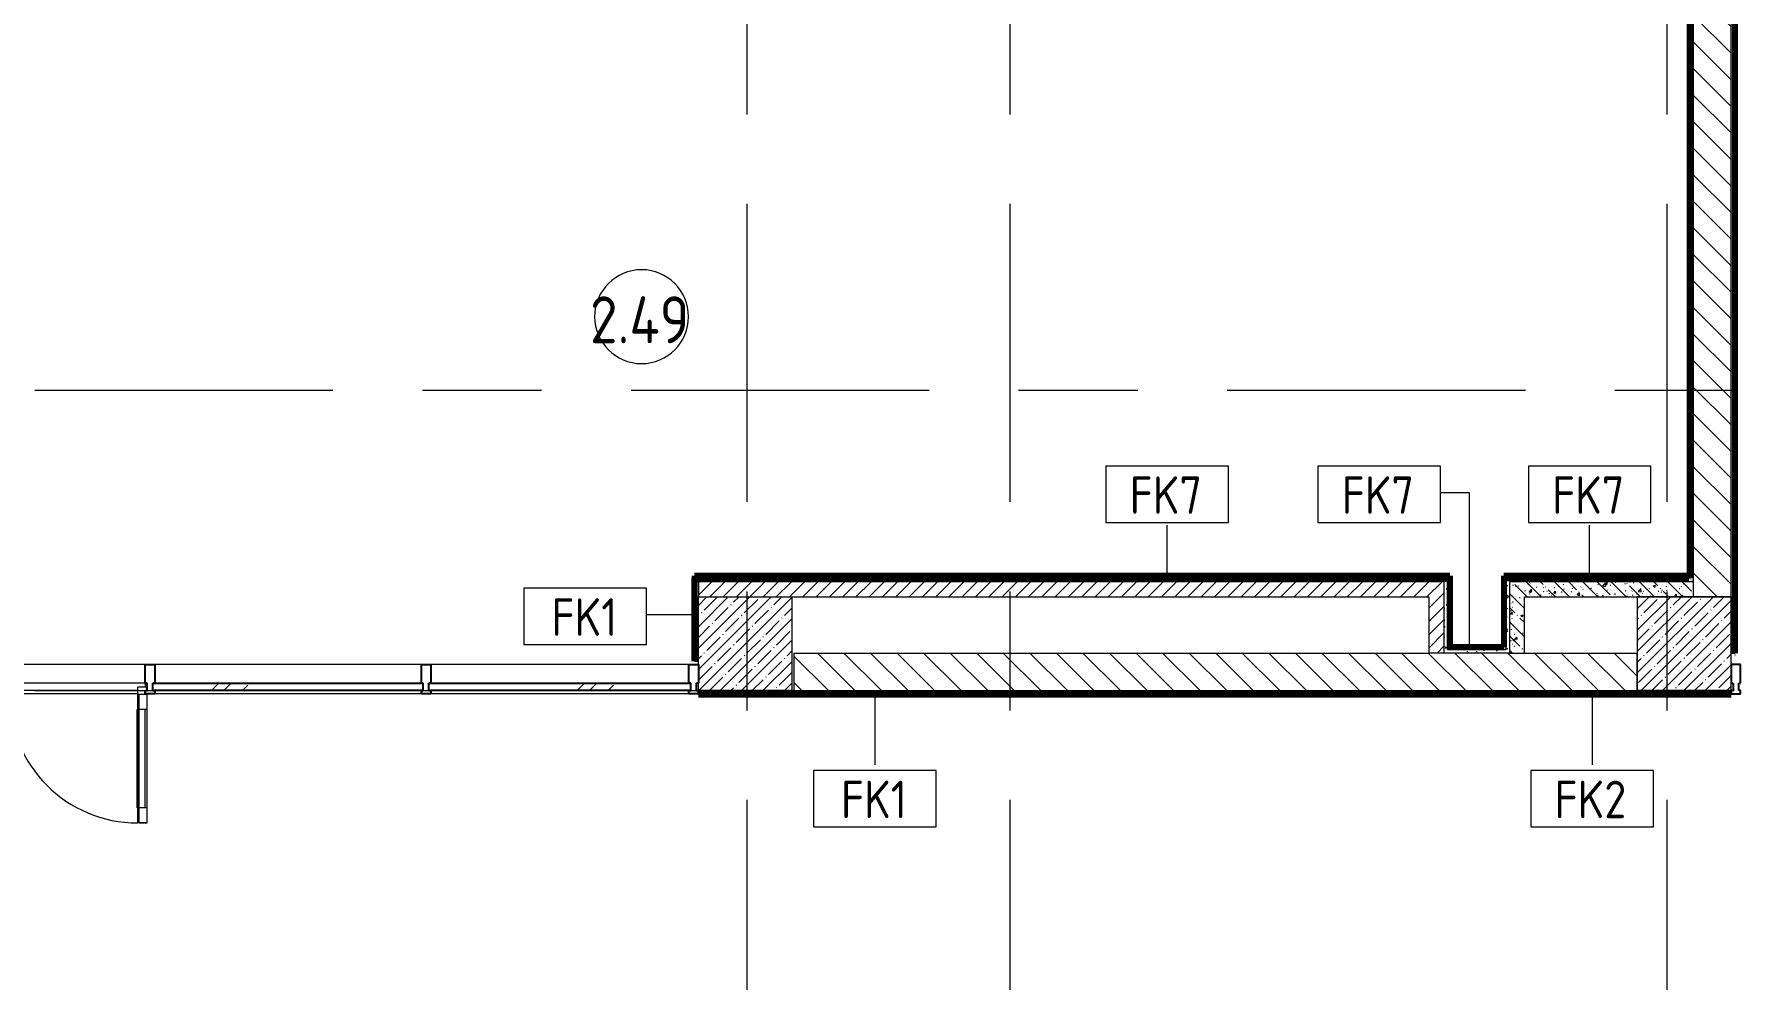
# Model space of a CAD drawing. Header units: millimetres. Extents: x 81731 to 272849, y -8553 to 29000.
# Drawn here: x 102012 to 111070, y 11859 to 16898 of the extents above; entities that cross this region are included whole.
import ezdxf

# ---------------------------------------------------------------- set-up
doc = ezdxf.new("R2010")
doc.units = ezdxf.units.MM
doc.linetypes.add('Осевая', pattern=[3175, 635, -476.25, 1587.5, -476.25])
for name, color, linetype, lineweight in [('A-AREA-IDEN', 7, 'Continuous', 9), ('A-DETL-GENF', 7, 'Continuous', 9), ('A-DOOR', 7, 'Continuous', 9), ('A-DOOR-1', 7, 'Continuous', 13), ('A-GLAZ-CURT', 7, 'Continuous', 9), ('A-GLAZ-CURT-1', 7, 'Continuous', 25), ('A-GLAZ-CWMG', 7, 'Continuous', 9), ('A-GLAZ-CWMG-1', 7, 'Continuous', 25), ('A-WALL', 7, 'Continuous', 9), ('A-WALL-IDEN', 7, 'Continuous', 9), ('I-WALL', 7, 'Continuous', 9), ('S-COLS', 7, 'Continuous', 9), ('Оси-2', 7, 'Осевая', 9)]:
    doc.layers.add(name, color=color, linetype=linetype, lineweight=lineweight)
for name, color, linetype, lineweight, true_color in [('A-WALL-5', 7, 'Continuous', 9, 0xff8000), ('I-WALL-1', 7, 'Continuous', 9, 0xff8000), ('I-WALL-14', 7, 'Continuous', 80, 0xff8000), ('I-WALL-4', 7, 'Continuous', 9, 0xc0c0c0), ('I-WALL-7', 7, 'Continuous', 80, 0xff80c0), ('I-WALL-8', 7, 'Continuous', 80, 0x008000)]:
    doc.layers.add(name, color=color, linetype=linetype, lineweight=lineweight, true_color=true_color)
doc.styles.add('GOST Common', font='GOST_Common.ttf', dxfattribs={"width": 0.9, "height": 250})
doc.styles.add('GOST Common_1', font='GOST_Common.ttf', dxfattribs={"width": 0.9, "height": 200})
pattern_1 = [(135, (0, 0), (-70.71068, -70.71068), [])]
pattern_2 = [(45, (0, 0), (-57.024626, 57.024626), []), (45, (57.025, 0), (-57.024626, 57.024626), [100.806, -20.161, 3.353, -16.808])]
pattern_3 = [(135, (0, 0), (-75.43415, -75.43415), [106.68, -17.78, 3.556, -17.78]), (135, (0, 75.39), (-75.43415, -75.43415), []), (50, (0, 0), (127.52922, -11.15758), [13.335, -146.685]), (355, (0, 0), (-24.66966, 133.74002), [10.668, -117.348]), (100.451, (10.63, -0.93), (102.85973, 122.58178), [11.333, -124.663]), (46.184, (0, 35.56), (189.75516, -29.43036), [20.002, -220.027]), (96.636, (15.81, 33.1), (166.1822, 173.1996), [17, -186.995]), (351.184, (0, 35.56), (166.18393, 173.19757), [16.002, -176.022]), (21, (17.78, 26.67), (106.130265, -71.58603), [13.335, -146.685]), (326, (17.78, 26.67), (43.26188, 128.93175), [10.668, -117.348]), (71.451, (26.62, 20.7), (149.39198, 57.34505), [11.333, -124.663]), (37.5, (0, 0), (2.162228, 59.188357), [3.353, -112.573, 3.353, -115.773, -117.793]), (37.5, (0, 0), (2.162228, 59.188357), [-235.052, 3.353, -114.44]), (7.5, (0, 0), (46.773857, 70.126152), [3.353, -64.567, 3.353, -109.906, -44.894]), (7.5, (0, 0), (46.773857, 70.126152), [-181.178, 3.353, -41.542]), (327.5, (-39.65, 0), (94.913671, -4.010093), [3.353, -41.097, 3.353, -135.331, -184.023]), (327.5, (-39.65, 0), (94.913671, -4.010093), [-183.134, 3.353, -180.67]), (317.5, (-57.43, 0), (103.69057, 17.79882), [3.353, -54.432, 3.353, -88.748, -130.683]), (317.5, (-57.43, 0), (103.69057, 17.79882), [-149.885, 3.353, -127.33])]
pattern_4 = [(0, (0, 0), (121.92, 30.48), [10.058, -81.382, 10.058, -81.382, -487.68]), (0, (0, 0), (121.92, 30.48), [-182.88, 10.058, -172.822, 10.058, -81.382, -213.36]), (0, (0, 0), (121.92, 30.48), [-457.2, 10.058, -50.902, 10.058, -142.342]), (120, (45.72, 15.24), (-87.356454, 90.345817), [10.058, -81.382, 10.058, -81.382, -487.68]), (120, (45.72, 15.24), (-87.356454, 90.345817), [-182.88, 10.058, -172.822, 10.058, -81.382, -213.36]), (120, (45.72, 15.24), (-87.356454, 90.345817), [-457.2, 10.058, -50.902, 10.058, -142.342]), (240, (60.96, 76.2), (-34.563546, -120.825817), [10.058, -81.382, 10.058, -81.382, -487.68]), (240, (60.96, 76.2), (-34.563546, -120.825817), [-182.88, 10.058, -172.822, 10.058, -81.382, -213.36]), (240, (60.96, 76.2), (-34.563546, -120.825817), [-457.2, 10.058, -50.902, 10.058, -142.342])]
pattern_5 = [(45, (0, 0), (-35.35534, 35.35534), [])]

# ---------------------------------------------------------------- blocks, each defined once
blk = doc.blocks.new('Прямоугольный импост - Импост структурный с накладкой - 160мм Темный-30756008-План отделки стен 2 этажа в осях 23-33')
at = {"layer": 'A-GLAZ-CWMG-1'}
for p, q in [((0, 17), (-50, 17)), ((-50, 17), (-50, 0)), ((-50, 0), (-40, 0)), ((-40, 0), (-40, -40)), ((-10, 0), (0, 0)), ((-10, 0), (-10, -40)), ((0, 0), (0, 17)), ((-40, -40), (-50, -40)), ((-50, -40), (-50, -140)), ((0, -40), (-10, -40)), ((0, -140), (0, -40)), ((-50, -140), (0, -140))]:
    blk.add_line(p, q, dxfattribs=at)
blk = doc.blocks.new('Дверь_Витражная_остекление_ - ВВ-22-32429667-План отделки стен 2 этажа в осях 23-33')
at = {"layer": 'A-DETL-GENF'}
for p, q in [((-642.5, -20), (-687.5, -20)), ((-687.5, -710), (-687.5, -20)), ((-642.5, -20), (-687.5, -20)), ((-687.5, -20), (-687.5, -710)), ((-642.5, -710), (-642.5, -20)), ((-642.5, -710), (-642.5, -20)), ((692.5, -705), (692.5, -20)), ((692.5, -20), (692.5, -705)), ((737.5, -705), (737.5, -20)), ((737.5, -705), (737.5, -20)), ((-687.5, -100), (-642.5, -100)), ((-677.5, -630), (-677.5, -100)), ((-633.5, -630), (-633.5, -100)), ((683.5, -625), (683.5, -100)), ((737.5, -100), (692.5, -100)), ((727.5, -625), (727.5, -100)), ((-687.5, -630), (-642.5, -630)), ((737.5, -625), (692.5, -625)), ((-687.5, -710), (-642.5, -710)), ((-687.5, -710), (-642.5, -710)), ((737.5, -705), (692.5, -705)), ((692.5, -705), (737.5, -705))]:
    blk.add_line(p, q, dxfattribs=at)
at = {"layer": 'A-DOOR'}
for p, q in [((-687.5, -710), (-687.5, -20)), ((687.5, -705), (687.5, -20))]:
    blk.add_line(p, q, dxfattribs=at)
for centre, radius, start, end in [((-687.5, -20), 690, 270, 0), ((687.5, -20), 685, 180, 270)]:
    blk.add_arc(centre, radius, start, end, dxfattribs=at)
at = {"layer": 'A-DOOR-1'}
for p, q in [((-737.5, 20), (-687.5, 20)), ((-687.5, 20), (-687.5, -20)), ((687.5, 20), (737.5, 20)), ((687.5, -20), (687.5, 20)), ((-737.5, -20), (-737.5, -17)), ((-687.5, -20), (-737.5, -20)), ((737.5, -20), (687.5, -20)), ((737.5, -17), (737.5, -20))]:
    blk.add_line(p, q, dxfattribs=at)
blk = doc.blocks.new('Системная панель - Стекло - 40мм-32427251-План отделки стен 2 этажа в осях 23-33')
at = {"layer": 'A-GLAZ-CURT'}
h = blk.add_hatch(dxfattribs=at)
h.set_pattern_fill('FP_43', color=256, style=0, pattern_type=2)
h.set_pattern_definition([(45, (-104912.5, -13300), (-282.8427, 282.8427), [200, -600]), (45, (-105112.5, -13400), (-282.8427, 282.8427), [600, -200]), (45, (-104712.5, -13500), (-282.8427, 282.8427), [200, -600])])
h.paths.add_polyline_path([(697.5, 0), (697.5, 40), (-697.5, 40), (-697.5, 0), (451.6, 0)])
at = {"layer": 'A-GLAZ-CURT-1'}
for p, q in [((-697.5, 40), (697.5, 40)), ((-697.5, 0), (-697.5, 40)), ((697.5, 0), (697.5, 40)), ((697.5, 0), (-697.5, 0))]:
    blk.add_line(p, q, dxfattribs=at)
blk = doc.blocks.new('Прямоугольный импост - Импост структурный с накладкой - 160мм Темный-32427249-План отделки стен 2 этажа в осях 23-33')
at = {"layer": 'A-GLAZ-CWMG'}
for p, q in [((105500, 13540), (104125, 13540)), ((105500, 13383), (104125, 13383))]:
    blk.add_line(p, q, dxfattribs=at)
blk = doc.blocks.new('Прямоугольный импост - Импост структурный с накладкой - 160мм Темный-32427025-План отделки стен 2 этажа в осях 23-33')
at = {"layer": 'A-GLAZ-CWMG'}
for p, q in [((102605, 13540), (101150, 13540)), ((101150, 13420), (101150, 13440)), ((102605, 13440), (101150, 13440)), ((102605, 13440), (102605, 13420)), ((102565, 13400), (101190, 13400)), ((102565, 13383), (101190, 13383))]:
    blk.add_line(p, q, dxfattribs=at)
blk = doc.blocks.new('Системная панель - Стекло - 40мм-32427252-План отделки стен 2 этажа в осях 23-33')
at = {"layer": 'A-GLAZ-CURT'}
h = blk.add_hatch(dxfattribs=at)
h.set_pattern_fill('FP_44', color=256, style=0, pattern_type=2)
h.set_pattern_definition([(45, (-103465, -13300), (-282.8427, 282.8427), [200, -600]), (45, (-103665, -13400), (-282.8427, 282.8427), [600, -200]), (45, (-103265, -13500), (-282.8427, 282.8427), [200, -600])])
h.paths.add_polyline_path([(-720, 0), (720, 0), (720, 40), (-720, 40)])
at = {"layer": 'A-GLAZ-CURT-1'}
for p, q in [((-720, 40), (720, 40)), ((-720, 0), (-720, 40)), ((720, 0), (-720, 0)), ((720, 0), (720, 40))]:
    blk.add_line(p, q, dxfattribs=at)
blk = doc.blocks.new('Прямоугольный импост - Импост структурный с накладкой - 160мм Темный-32427244-План отделки стен 2 этажа в осях 23-33')
at = {"layer": 'A-GLAZ-CWMG-1'}
for p, q in [((25, 17), (-25, 17)), ((-25, 17), (-25, 0)), ((-25, 0), (-15, 0)), ((-15, 0), (-15, -40)), ((15, 0), (25, 0)), ((15, 0), (15, -40)), ((25, 0), (25, 17)), ((-15, -40), (-25, -40)), ((-25, -40), (-25, -140)), ((25, -40), (15, -40)), ((25, -140), (25, -40)), ((-25, -140), (25, -140))]:
    blk.add_line(p, q, dxfattribs=at)
blk = doc.blocks.new('Прямоугольный импост - Импост структурный с накладкой - 160мм Темный-32427250-План отделки стен 2 этажа в осях 23-33')
at = {"layer": 'A-GLAZ-CWMG'}
for p, q in [((104075, 13540), (102655, 13540)), ((104075, 13383), (102655, 13383))]:
    blk.add_line(p, q, dxfattribs=at)
blk = doc.blocks.new('Прямоугольный импост - Импост структурный с накладкой - 160мм Темный-30755591-План отделки стен 2 этажа в осях 23-33')
at = {"layer": 'A-GLAZ-CWMG-1'}
for p, q in [((25, 17), (-25, 17)), ((-25, 17), (-25, 0)), ((-25, 0), (-15, 0)), ((-15, 0), (-15, -40)), ((15, 0), (25, 0)), ((15, 0), (15, -40)), ((25, 0), (25, 17)), ((-15, -40), (-25, -40)), ((-25, -40), (-25, -140)), ((25, -40), (15, -40)), ((25, -140), (25, -40)), ((-25, -140), (25, -140))]:
    blk.add_line(p, q, dxfattribs=at)
blk = doc.blocks.new('Прямоугольный импост - Импост структурный с накладкой - 160мм Темный-32356295-План отделки стен 2 этажа в осях 23-33')
at = {"layer": 'A-GLAZ-CWMG-1'}
for p, q in [((-50, 40), (-50, 140)), ((-50, 140), (0, 140)), ((0, 140), (0, 40)), ((-40, 40), (-50, 40)), ((-50, -17), (-50, 0)), ((-50, 0), (-40, 0)), ((-40, 0), (-40, 40)), ((-10, 40), (-10, 0)), ((0, 40), (-10, 40)), ((-10, 0), (0, 0)), ((0, 0), (0, -17)), ((0, -17), (-50, -17))]:
    blk.add_line(p, q, dxfattribs=at)
blk = doc.blocks.new('Марка_Помещения - Номер-25198446-План отделки стен 2 этажа в осях 23-33')
at = {"layer": 'A-AREA-IDEN'}
for start, end in [(360, 180), (180, 360)]:
    blk.add_arc((0, 0), 2.5, start, end, dxfattribs=at)
blk = doc.blocks.new('М_стена_0001 - Типоразмер_без рамки-25382661-План отделки стен 2 этажа в осях 23-33')
at = {"layer": 'A-WALL-IDEN'}
for p, q in [((3.258, 1.523), (-3.273, 1.523)), ((-3.273, 1.523), (-3.273, -1.477)), ((3.258, -1.477), (3.258, 1.523)), ((-3.273, -1.477), (3.258, -1.477))]:
    blk.add_line(p, q, dxfattribs=at)

msp = doc.modelspace()

# ---------------------------------------------------------------- hatches: boundary and pattern name
at = {"layer": 'I-WALL'}
h = msp.add_hatch(dxfattribs=at)
h.set_pattern_fill('FP_39', color=256, style=0, pattern_type=2)
h.set_pattern_definition(pattern_4)
h.paths.add_polyline_path([(111050, 13600), (111070, 13600), (111070, 21130), (111050, 21130), (111050, 13900)])
h = msp.add_hatch(dxfattribs=at)
h.set_pattern_fill('FP_4', color=256, style=0, pattern_type=2)
h.set_pattern_definition(pattern_1)
h.paths.add_polyline_path([(110850, 13900), (111050, 13900), (111050, 20900), (110850, 20900), (110850, 13980)])
h = msp.add_hatch(dxfattribs=at)
h.set_pattern_fill('FP_39', color=256, style=0, pattern_type=2)
h.set_pattern_definition(pattern_4)
h.paths.add_polyline_path([(110830, 13980), (110850, 13980), (110850, 20329), (110830, 20329), (110830, 14000)])
h = msp.add_hatch(dxfattribs=at)
h.set_pattern_fill('FP_39', color=256, style=0, pattern_type=2)
h.set_pattern_definition(pattern_4)
h.paths.add_polyline_path([(105550, 13557), (105550, 13980), (105530, 13980), (105530, 13557)])
h = msp.add_hatch(dxfattribs=at)
h.set_pattern_fill('FP_5', color=256, style=0, pattern_type=2)
h.set_pattern_definition(pattern_5)
h.paths.add_polyline_path([(109520, 13900), (109520, 13980), (105550, 13980), (105550, 13900), (109440, 13900)])
h = msp.add_hatch(dxfattribs=at)
h.set_pattern_fill('FP_39', color=256, style=0, pattern_type=2)
h.set_pattern_definition(pattern_4)
h.paths.add_polyline_path([(109540, 13980), (109540, 14000), (105570, 14000), (105570, 13980), (109520, 13980)])
h = msp.add_hatch(dxfattribs=at)
h.set_pattern_fill('FP_39', color=256, style=0, pattern_type=2)
h.set_pattern_definition(pattern_4)
h.paths.add_polyline_path([(109540, 13600), (109540, 13980), (109520, 13980), (109520, 13600)])
h = msp.add_hatch(dxfattribs=at)
h.set_pattern_fill('FP_39', color=256, style=0, pattern_type=2)
h.set_pattern_definition(pattern_4)
h.paths.add_polyline_path([(109850, 13600), (109870, 13600), (109870, 14000), (109850, 14000), (109850, 13620)])
h = msp.add_hatch(dxfattribs=at)
h.set_pattern_fill('FP_39', color=256, style=0, pattern_type=2)
h.set_pattern_definition(pattern_4)
h.paths.add_polyline_path([(109870, 13980), (110830, 13980), (110830, 14000), (109870, 14000)])
h = msp.add_hatch(dxfattribs=at)
h.set_pattern_fill('FP_19', color=256, style=0, pattern_type=2)
h.set_pattern_definition(pattern_3)
h.paths.add_polyline_path([(109950, 13600), (109950, 13980), (109870, 13980), (109870, 13600)])
h = msp.add_hatch(dxfattribs=at)
h.set_pattern_fill('FP_19', color=256, style=0, pattern_type=2)
h.set_pattern_definition(pattern_3)
h.paths.add_polyline_path([(110436, 13900), (110850, 13900), (110850, 13980), (109950, 13980), (109950, 13900)])
h = msp.add_hatch(dxfattribs=at)
h.set_pattern_fill('FP_5', color=256, style=0, pattern_type=2)
h.set_pattern_definition(pattern_5)
h.paths.add_polyline_path([(109440, 13600), (109520, 13600), (109520, 13900), (109440, 13900)])
h = msp.add_hatch(dxfattribs=at)
h.set_pattern_fill('FP_4', color=256, style=0, pattern_type=2)
h.set_pattern_definition(pattern_1)
h.paths.add_polyline_path([(110550, 13400), (110550, 13600), (106060, 13600), (106060, 13400), (110436, 13400)])
h = msp.add_hatch(dxfattribs=at)
h.set_pattern_fill('FP_39', color=256, style=0, pattern_type=2)
h.set_pattern_definition(pattern_4)
h.paths.add_polyline_path([(109540, 13600), (109850, 13600), (109850, 13620), (109540, 13620)])
h = msp.add_hatch(dxfattribs=at)
h.set_pattern_fill('FP_39', color=256, style=0, pattern_type=2)
h.set_pattern_definition(pattern_4)
h.paths.add_polyline_path([(105549.5, 13380), (108320, 13380), (108320, 13400), (105549.5, 13400)])
h.paths.add_polyline_path([(111050.5, 13380), (111050.5, 13400), (109832, 13400), (109832, 13380), (110436, 13380)])
h = msp.add_hatch(dxfattribs=at)
h.set_pattern_fill('FP_39', color=256, style=0, pattern_type=2)
h.set_pattern_definition(pattern_4)
h.paths.add_polyline_path([(109143, 13380), (109832, 13380), (109832, 13400), (108320, 13400), (108320, 13380)])
at = {"layer": 'I-WALL-1'}
for points in [[(109551, 14000), (109551, 14011), (105530, 14011), (105530, 14000), (109540, 14000)], [(109551, 13620), (109551, 14000), (109540, 14000), (109540, 13620)], [(109839, 14000), (110824.5, 14000), (110824.5, 14011), (109839, 14011)], [(109850, 13620), (109850, 14000), (109839, 14000), (109839, 13620)], [(109551, 13620), (109839, 13620), (109839, 13631), (109551, 13631)]]:
    msp.add_hatch(color=256, dxfattribs=at).paths.add_polyline_path(points)
at = {"layer": 'S-COLS'}
h = msp.add_hatch(dxfattribs=at)
h.set_pattern_fill('FP_2', color=256, style=0, pattern_type=2)
h.set_pattern_definition(pattern_2)
h.paths.add_polyline_path([(105550, 13400), (106050, 13400), (106050, 13900), (105550, 13900)])
h = msp.add_hatch(dxfattribs=at)
h.set_pattern_fill('FP_2', color=256, style=0, pattern_type=2)
h.set_pattern_definition(pattern_2)
h.paths.add_polyline_path([(110550, 13400), (111050, 13400), (111050, 13900), (110550, 13900), (110550, 13600)])

# ---------------------------------------------------------------- linework, layer by layer
at = {"layer": 'A-WALL'}
for p, q in [((111050, 13900), (111050, 20900)), ((105550, 13980), (105550, 13900)), ((109540, 13620), (109540, 13980)), ((109850, 14000), (109850, 13620)), ((110850, 13900), (110850, 13980)), ((109870, 13600), (109440, 13600)), ((106060, 13400), (108320, 13400)), ((109832, 13400), (110550, 13400))]:
    msp.add_line(p, q, dxfattribs=at)
at = {"layer": 'A-WALL-5'}
msp.add_line((109540, 13620), (109850, 13620), dxfattribs=at)
at = {"layer": 'A-WALL-IDEN'}
for p, q in [((109657, 14454.2), (109502.8, 14454.2)), ((109657, 13636.2), (109657, 14454.2)), ((108047, 14021.8), (108047, 14282.2)), ((110296.4, 14005.5), (110296.4, 14282.2)), ((105529.5, 13804.1), (105274.1, 13804.1)), ((106489.1, 13379.5), (106489.1, 13004.9)), ((110309.5, 13380), (110309.5, 13004.9))]:
    msp.add_line(p, q, dxfattribs=at)
at = {"layer": 'I-WALL-14'}
for p, q in [((109551, 14011), (105529, 14011)), ((105530, 14011), (105530, 14000)), ((105530, 14000), (109540, 14000)), ((109540, 14000), (109540, 13980)), ((109551, 14011), (109551, 13620)), ((110824.5, 14011), (109839, 14011)), ((109839, 14011), (109839, 13631)), ((109850, 14000), (110824.5, 14000)), ((110824.5, 14000), (110824.5, 14011)), ((109839, 13631), (109551, 13631))]:
    msp.add_line(p, q, dxfattribs=at)
at = {"layer": 'I-WALL-4'}
for p, q in [((110850, 13980), (110850, 20900)), ((110830, 20308), (110830, 14000)), ((109520, 13980), (105530, 13980)), ((105570, 14000), (105570, 13980)), ((109520, 13980), (109520, 13600)), ((109870, 13980), (109870, 13600)), ((110850, 13980), (109870, 13980)), ((110830, 14000), (110824.5, 14000)), ((105550, 13557), (105550, 13900)), ((105550, 13900), (109440, 13900)), ((109440, 13900), (109440, 13600)), ((109950, 13600), (109950, 13900)), ((109950, 13900), (111050, 13900)), ((111050, 13900), (111050, 13600)), ((106060, 13400), (106060, 13600)), ((106060, 13600), (109440, 13600)), ((109870, 13600), (110550, 13600)), ((110550, 13400), (110550, 13600)), ((111050, 13600), (111070, 13600)), ((105530, 13557), (105550, 13557)), ((105549.5, 13400), (106060, 13400)), ((105549.5, 13380), (105549.5, 13400)), ((105549.5, 13380), (111050.5, 13380)), ((108320, 13400), (109832, 13400)), ((111050.5, 13400), (110550, 13400)), ((111050.5, 13380), (111050.5, 13400))]:
    msp.add_line(p, q, dxfattribs=at)
at = {"layer": 'I-WALL-7'}
for p, q in [((111070, 21130), (111070, 13600)), ((110829, 20309), (110829, 14001)), ((110830, 14001), (110830, 20309)), ((105529, 14011), (105529, 13557)), ((105530, 13557), (105530, 14000)), ((110829, 14001), (110830, 14001)), ((111070, 13600), (111071, 13600)), ((105529, 13557), (105530, 13557)), ((105550, 13380), (108320, 13380)), ((105550, 13380), (105550, 13379)), ((108320, 13379), (105550, 13379)), ((108320, 13380), (108320, 13379))]:
    msp.add_line(p, q, dxfattribs=at)
at = {"layer": 'I-WALL-8'}
for p, q in [((108320, 13380.5), (111050, 13380.5)), ((108320, 13380.5), (108320, 13380)), ((108320, 13379.5), (111050, 13379.5)), ((111050, 13380.5), (111050, 13379.5))]:
    msp.add_line(p, q, dxfattribs=at)
at = {"layer": 'S-COLS'}
for p, q in [((105550, 13400), (105550, 13900)), ((105550, 13900), (106050, 13900)), ((106050, 13400), (106050, 13900)), ((110850, 13900), (110550, 13900)), ((110550, 13900), (110550, 13600)), ((111050, 13900), (110850, 13900)), ((111050, 13400), (111050, 13900)), ((110550, 13600), (110550, 13400)), ((106050, 13400), (105550, 13400)), ((110550, 13400), (111050, 13400))]:
    msp.add_line(p, q, dxfattribs=at)
at = {"layer": 'Оси-2'}
for p, q in [((105810, 593.7), (105810, 19528.3)), ((107210, 593.7), (107210, 19528.3)), ((110710, 593.7), (110710, 19528.3)), ((85030.7, 15000), (122160, 15000)), ((85030.7, 13400), (119719, 13400))]:
    msp.add_line(p, q, dxfattribs=at)

# ---------------------------------------------------------------- block references
at = {"layer": 'A-AREA-IDEN', "xscale": 99.99999999999993, "yscale": 99.99999999999993, "zscale": 99.99999999999993}
msp.add_blockref('Марка_Помещения - Номер-25198446-План отделки стен 2 этажа в осях 23-33', (105247.9, 15392), dxfattribs=at)
at = {"layer": 'A-DOOR'}
msp.add_blockref('Дверь_Витражная_остекление_ - ВВ-22-32429667-План отделки стен 2 этажа в осях 23-33', (101877.5, 13400), dxfattribs=at)
at = {"layer": 'A-GLAZ-CURT-1'}
for name, p in [('Системная панель - Стекло - 40мм-32427252-План отделки стен 2 этажа в осях 23-33', (103365, 13400)), ('Системная панель - Стекло - 40мм-32427251-План отделки стен 2 этажа в осях 23-33', (104812.5, 13400))]:
    msp.add_blockref(name, p, dxfattribs=at)
at = {"layer": 'A-GLAZ-CWMG'}
for name in ['Прямоугольный импост - Импост структурный с накладкой - 160мм Темный-32427025-План отделки стен 2 этажа в осях 23-33', 'Прямоугольный импост - Импост структурный с накладкой - 160мм Темный-32427250-План отделки стен 2 этажа в осях 23-33', 'Прямоугольный импост - Импост структурный с накладкой - 160мм Темный-32427249-План отделки стен 2 этажа в осях 23-33']:
    msp.add_blockref(name, (0, 0), dxfattribs=at)
at = {"layer": 'A-GLAZ-CWMG', "extrusion": (0, 0, -1)}
msp.add_blockref('Прямоугольный импост - Импост структурный с накладкой - 160мм Темный-32356295-План отделки стен 2 этажа в осях 23-33', (-111050.5, 13400), dxfattribs=at)
at = {"layer": 'A-GLAZ-CWMG-1', "extrusion": (0, 0, -1), "rotation": 180}
for name, p in [('Прямоугольный импост - Импост структурный с накладкой - 160мм Темный-32427244-План отделки стен 2 этажа в осях 23-33', (-102630, 13400)), ('Прямоугольный импост - Импост структурный с накладкой - 160мм Темный-30755591-План отделки стен 2 этажа в осях 23-33', (-104100, 13400)), ('Прямоугольный импост - Импост структурный с накладкой - 160мм Темный-30756008-План отделки стен 2 этажа в осях 23-33', (-105550, 13400))]:
    msp.add_blockref(name, p, dxfattribs=at)
at = {"layer": 'A-WALL-IDEN', "xscale": 99.99999999999993, "yscale": 99.99999999999993, "zscale": 99.99999999999993}
for p in [(108047.8, 14443.8), (109177, 14443.8), (110297.2, 14443.8), (104948.4, 13793.6), (106489.9, 12822.5), (110310.3, 12822.5)]:
    msp.add_blockref('М_стена_0001 - Типоразмер_без рамки-25382661-План отделки стен 2 этажа в осях 23-33', p, dxfattribs=at)

# ---------------------------------------------------------------- texts
at = {"layer": 'A-AREA-IDEN', "insert": (104973.2, 15500.6), "char_height": 250, "width": 685.443, "attachment_point": 1, "style": 'GOST Common'}
msp.add_mtext('2.49', dxfattribs=at)
at = {"layer": 'A-WALL-IDEN', "char_height": 200, "attachment_point": 1, "style": 'GOST Common_1'}
for s, insert, width in [('FK7', (107846.9, 14541.8), 497.848), ('FK7', (108976.1, 14541.8), 497.848), ('FK7', (110096.3, 14541.8), 497.848), ('FK1', (104768.1, 13891.7), 447.342), ('FK1', (106309.6, 12920.5), 447.342), ('FK2', (110109.3, 12920.5), 497.848)]:
    msp.add_mtext(s, dxfattribs=dict(at, insert=insert, width=width))

doc.saveas('drawing.dxf')
